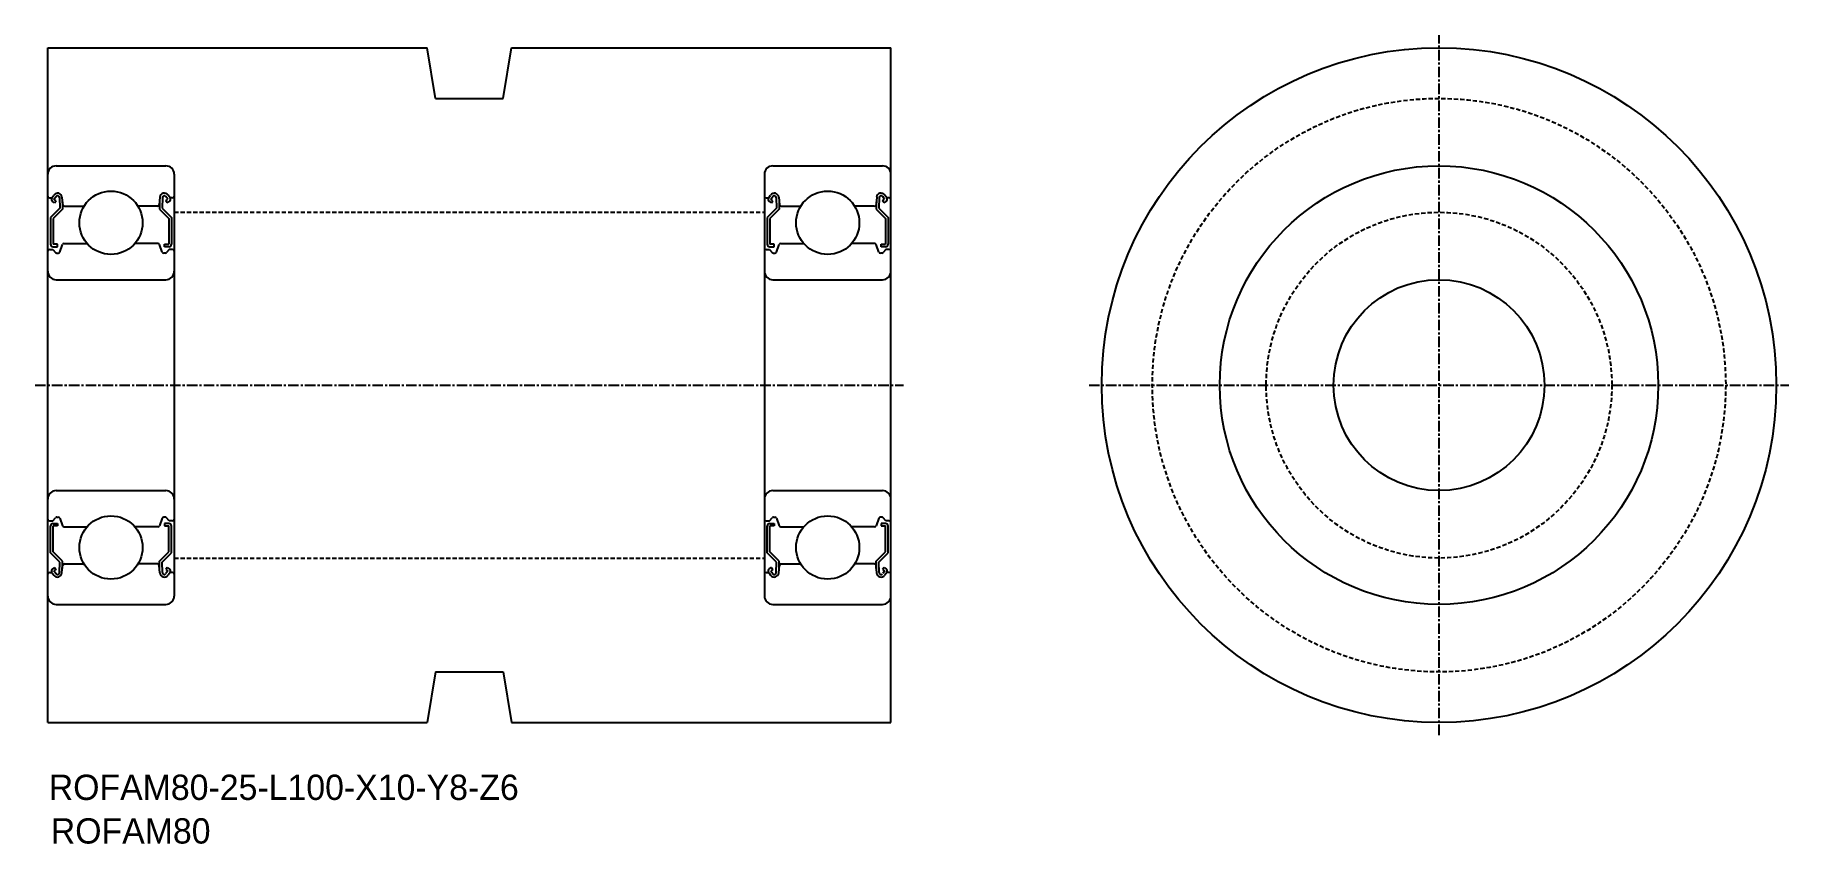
# Model space of a CAD drawing. Extents: x 25 to 233, y -29 to 67.
import ezdxf

# ---------------------------------------------------------------- set-up
doc = ezdxf.new("R2010")
doc.units = 0
doc.linetypes.add('CENTER', pattern=[2, 1.25, -0.25, 0.25, -0.25])
doc.linetypes.add('DASHED', pattern=[0.75, 0.5, -0.25])
doc.layers.get('0').update_dxf_attribs({"linetype": 'CONTINUOUS'})
doc.layers.add('CENTER', color=1, linetype='CENTER')

msp = doc.modelspace()

# ---------------------------------------------------------------- linework, layer by layer
at = {"color": 7, "linetype": 'CONTINUOUS'}
for p, q in [((26.37, -14.15), (26.37, 65.85)), ((26.37, 65.85), (71.37, 65.85)), ((72.37, 59.85), (71.37, 65.85)), ((80.37, 59.85), (81.37, 65.85)), ((81.37, 65.85), (126.37, 65.85)), ((126.37, -14.15), (126.37, 65.85)), ((72.37, 59.85), (80.37, 59.85)), ((72.37, -8.15), (71.37, -14.15)), ((72.37, -8.15), (80.37, -8.15)), ((80.37, -8.15), (81.37, -14.15)), ((26.37, -14.15), (71.37, -14.15)), ((81.37, -14.15), (126.37, -14.15))]:
    msp.add_line(p, q, dxfattribs=at)
at = {"color": 3}
for p, q in [((27.37, 51.85), (40.37, 51.85)), ((41.37, 50.85), (41.37, 0.85)), ((111.37, 50.85), (111.37, 0.85)), ((112.37, 51.85), (125.37, 51.85)), ((26.57, 48.05), (26.87, 48.05)), ((26.87, 48.05), (27.1, 48.38)), ((27.11, 47.88), (27.35, 48.21)), ((27.36, 47.71), (27.11, 47.88)), ((27.76, 48.09), (27.81, 46.83)), ((28.06, 48.12), (28.14, 47.24)), ((39.68, 48.12), (39.6, 47.24)), ((39.97, 48.09), (39.93, 46.83)), ((40.38, 47.71), (40.62, 47.88)), ((40.62, 47.88), (40.39, 48.21)), ((40.87, 48.05), (40.64, 48.38)), ((41.17, 48.05), (40.87, 48.05)), ((111.57, 48.05), (111.87, 48.05)), ((111.87, 48.05), (112.1, 48.38)), ((112.11, 47.88), (112.35, 48.21)), ((112.36, 47.71), (112.11, 47.88)), ((112.76, 48.09), (112.81, 46.83)), ((113.06, 48.12), (113.14, 47.24)), ((124.68, 48.12), (124.6, 47.24)), ((124.97, 48.09), (124.93, 46.83)), ((125.38, 47.71), (125.62, 47.88)), ((125.62, 47.88), (125.39, 48.21)), ((125.87, 48.05), (125.64, 48.38)), ((126.17, 48.05), (125.87, 48.05)), ((27.81, 46.83), (26.71, 45.73)), ((27.19, 47.46), (26.94, 47.63)), ((28.11, 46.7), (27.01, 45.6)), ((27.19, 47.46), (27.36, 47.71)), ((28.11, 47.57), (28.11, 46.7)), ((28.34, 47.05), (30.67, 47.05)), ((39.4, 47.05), (37.07, 47.05)), ((39.63, 47.57), (39.63, 46.7)), ((39.63, 46.7), (40.73, 45.6)), ((39.93, 46.83), (41.03, 45.73)), ((40.55, 47.46), (40.38, 47.71)), ((40.55, 47.46), (40.79, 47.63)), ((112.81, 46.83), (111.71, 45.73)), ((112.19, 47.46), (111.94, 47.63)), ((113.11, 46.7), (112.01, 45.6)), ((112.19, 47.46), (112.36, 47.71)), ((113.11, 47.57), (113.11, 46.7)), ((113.34, 47.05), (115.67, 47.05)), ((124.4, 47.05), (122.07, 47.05)), ((124.63, 47.57), (124.63, 46.7)), ((124.63, 46.7), (125.73, 45.6)), ((124.93, 46.83), (126.03, 45.73)), ((125.55, 47.46), (125.38, 47.71)), ((125.55, 47.46), (125.79, 47.63)), ((26.71, 45.73), (26.71, 42.55)), ((27.01, 45.6), (27.01, 42.55)), ((40.73, 45.6), (40.73, 42.55)), ((41.03, 45.73), (41.03, 42.55)), ((111.71, 45.73), (111.71, 42.55)), ((112.01, 45.6), (112.01, 42.55)), ((125.73, 45.6), (125.73, 42.55)), ((126.03, 45.73), (126.03, 42.55)), ((26.57, 41.95), (26.97, 41.95)), ((26.97, 41.95), (27.29, 41.57)), ((27.53, 42.55), (27.01, 42.55)), ((27.01, 42.25), (27.53, 42.25)), ((27.53, 42.25), (27.53, 42.55)), ((27.8, 41.63), (28.13, 42.52)), ((28.31, 42.65), (31.03, 42.65)), ((39.42, 42.65), (36.71, 42.65)), ((39.93, 41.63), (39.61, 42.52)), ((40.21, 42.25), (40.21, 42.55)), ((40.21, 42.55), (40.73, 42.55)), ((40.73, 42.25), (40.21, 42.25)), ((40.77, 41.95), (40.45, 41.57)), ((41.17, 41.95), (40.77, 41.95)), ((111.57, 41.95), (111.97, 41.95)), ((111.97, 41.95), (112.29, 41.57)), ((112.53, 42.55), (112.01, 42.55)), ((112.01, 42.25), (112.53, 42.25)), ((112.53, 42.25), (112.53, 42.55)), ((112.8, 41.63), (113.13, 42.52)), ((113.31, 42.65), (116.03, 42.65)), ((124.42, 42.65), (121.71, 42.65)), ((124.93, 41.63), (124.61, 42.52)), ((125.21, 42.25), (125.21, 42.55)), ((125.21, 42.55), (125.73, 42.55)), ((125.73, 42.25), (125.21, 42.25)), ((125.77, 41.95), (125.45, 41.57)), ((126.17, 41.95), (125.77, 41.95)), ((27.44, 41.5), (27.61, 41.5)), ((40.3, 41.5), (40.12, 41.5)), ((112.44, 41.5), (112.61, 41.5)), ((125.3, 41.5), (125.12, 41.5)), ((27.37, 38.35), (40.37, 38.35)), ((112.37, 38.35), (125.37, 38.35)), ((27.37, 13.35), (40.37, 13.35)), ((112.37, 13.35), (125.37, 13.35)), ((26.57, 9.75), (26.97, 9.75)), ((26.71, 5.98), (26.71, 9.15)), ((26.97, 9.75), (27.29, 10.13)), ((27.01, 9.45), (27.53, 9.45)), ((27.01, 6.1), (27.01, 9.15)), ((27.53, 9.15), (27.01, 9.15)), ((27.44, 10.2), (27.61, 10.2)), ((27.53, 9.45), (27.53, 9.15)), ((27.8, 10.07), (28.13, 9.18)), ((28.31, 9.05), (31.03, 9.05)), ((39.42, 9.05), (36.71, 9.05)), ((39.93, 10.07), (39.61, 9.18)), ((40.3, 10.2), (40.12, 10.2)), ((40.21, 9.45), (40.21, 9.15)), ((40.73, 9.45), (40.21, 9.45)), ((40.21, 9.15), (40.73, 9.15)), ((40.77, 9.75), (40.45, 10.13)), ((40.73, 6.1), (40.73, 9.15)), ((41.17, 9.75), (40.77, 9.75)), ((41.03, 5.98), (41.03, 9.15)), ((111.57, 9.75), (111.97, 9.75)), ((111.71, 5.98), (111.71, 9.15)), ((111.97, 9.75), (112.29, 10.13)), ((112.01, 9.45), (112.53, 9.45)), ((112.01, 6.1), (112.01, 9.15)), ((112.53, 9.15), (112.01, 9.15)), ((112.44, 10.2), (112.61, 10.2)), ((112.53, 9.45), (112.53, 9.15)), ((112.8, 10.07), (113.13, 9.18)), ((113.31, 9.05), (116.03, 9.05)), ((124.42, 9.05), (121.71, 9.05)), ((124.93, 10.07), (124.61, 9.18)), ((125.3, 10.2), (125.12, 10.2)), ((125.21, 9.45), (125.21, 9.15)), ((125.73, 9.45), (125.21, 9.45)), ((125.21, 9.15), (125.73, 9.15)), ((125.77, 9.75), (125.45, 10.13)), ((125.73, 6.1), (125.73, 9.15)), ((126.17, 9.75), (125.77, 9.75)), ((126.03, 5.98), (126.03, 9.15)), ((27.81, 4.88), (26.71, 5.98)), ((27.19, 4.24), (26.94, 4.07)), ((28.11, 5), (27.01, 6.1)), ((27.19, 4.24), (27.36, 4)), ((27.76, 3.62), (27.81, 4.88)), ((28.06, 3.58), (28.14, 4.47)), ((28.11, 4.13), (28.11, 5)), ((28.34, 4.65), (30.67, 4.65)), ((39.4, 4.65), (37.07, 4.65)), ((39.68, 3.58), (39.6, 4.47)), ((39.63, 5), (40.73, 6.1)), ((39.63, 4.13), (39.63, 5)), ((39.93, 4.88), (41.03, 5.98)), ((39.97, 3.62), (39.93, 4.88)), ((40.55, 4.24), (40.38, 4)), ((40.55, 4.24), (40.79, 4.07)), ((112.81, 4.88), (111.71, 5.98)), ((112.19, 4.24), (111.94, 4.07)), ((113.11, 5), (112.01, 6.1)), ((112.19, 4.24), (112.36, 4)), ((112.76, 3.62), (112.81, 4.88)), ((113.06, 3.58), (113.14, 4.47)), ((113.11, 4.13), (113.11, 5)), ((113.34, 4.65), (115.67, 4.65)), ((124.4, 4.65), (122.07, 4.65)), ((124.68, 3.58), (124.6, 4.47)), ((124.63, 5), (125.73, 6.1)), ((124.63, 4.13), (124.63, 5)), ((124.93, 4.88), (126.03, 5.98)), ((124.97, 3.62), (124.93, 4.88)), ((125.55, 4.24), (125.38, 4)), ((125.55, 4.24), (125.79, 4.07)), ((26.57, 3.65), (26.87, 3.65)), ((26.87, 3.65), (27.1, 3.32)), ((27.36, 4), (27.11, 3.82)), ((27.11, 3.82), (27.35, 3.5)), ((40.38, 4), (40.62, 3.82)), ((40.62, 3.82), (40.39, 3.5)), ((40.87, 3.65), (40.64, 3.32)), ((41.17, 3.65), (40.87, 3.65)), ((111.57, 3.65), (111.87, 3.65)), ((111.87, 3.65), (112.1, 3.32)), ((112.36, 4), (112.11, 3.82)), ((112.11, 3.82), (112.35, 3.5)), ((125.38, 4), (125.62, 3.82)), ((125.62, 3.82), (125.39, 3.5)), ((125.87, 3.65), (125.64, 3.32)), ((126.17, 3.65), (125.87, 3.65)), ((27.37, -0.15), (40.37, -0.15)), ((112.37, -0.15), (125.37, -0.15))]:
    msp.add_line(p, q, dxfattribs=at)
at = {"color": 3, "linetype": 'DASHED'}
for p, q in [((41.37, 46.35), (111.37, 46.35)), ((41.37, 5.35), (111.37, 5.35))]:
    msp.add_line(p, q, dxfattribs=at)
at = {"color": 7, "linetype": 'CONTINUOUS'}
for radius in [40, 26, 12.5]:
    msp.add_circle((191.37, 25.85), radius, dxfattribs=at)
at = {"color": 3, "linetype": 'DASHED'}
for radius in [34, 20.5]:
    msp.add_circle((191.37, 25.85), radius, dxfattribs=at)
at = {"color": 3}
for centre in [(33.87, 45.1), (118.87, 45.1), (33.87, 6.6), (118.87, 6.6)]:
    msp.add_circle(centre, 3.75, dxfattribs=at)
for centre, radius, start, end in [((27.37, 50.85), 1, 90, 180), ((40.37, 50.85), 1, 0, 90), ((112.37, 50.85), 1, 90, 180), ((125.37, 50.85), 1, 0, 90), ((26.57, 48.25), 0.2, 180, 270), ((27.11, 47.88), 0.3, 144.9356, 235.0377), ((27.53, 48.08), 0.53, 5.0651, 144.9356), ((27.53, 48.08), 0.23, 2.1311, 144.9356), ((40.2, 48.08), 0.53, 35.0644, 174.9349), ((40.2, 48.08), 0.23, 35.0644, 177.8689), ((40.62, 47.88), 0.3, 304.9623, 35.0644), ((41.17, 48.25), 0.2, 270, 0), ((111.57, 48.25), 0.2, 180, 270), ((112.11, 47.88), 0.3, 144.9356, 235.0377), ((112.53, 48.08), 0.53, 5.0651, 144.9356), ((112.53, 48.08), 0.23, 2.1311, 144.9356), ((125.2, 48.08), 0.53, 35.0644, 174.9349), ((125.2, 48.08), 0.23, 35.0644, 177.8689), ((125.62, 47.88), 0.3, 304.9623, 35.0644), ((126.17, 48.25), 0.2, 270, 0), ((28.34, 47.25), 0.2, 185.0651, 270), ((39.4, 47.25), 0.2, 270, 354.9349), ((113.34, 47.25), 0.2, 185.0651, 270), ((124.4, 47.25), 0.2, 270, 354.9349), ((26.57, 41.75), 0.2, 90, 180), ((27.01, 42.55), 0.3, 180, 270), ((27.61, 41.7), 0.2, 270, 339.9703), ((28.31, 42.45), 0.2, 90, 159.9703), ((39.42, 42.45), 0.2, 20.0297, 90), ((40.12, 41.7), 0.2, 200.0297, 270), ((40.73, 42.55), 0.3, 270, 0), ((41.17, 41.75), 0.2, 0, 90), ((111.57, 41.75), 0.2, 90, 180), ((112.01, 42.55), 0.3, 180, 270), ((112.61, 41.7), 0.2, 270, 339.9703), ((113.31, 42.45), 0.2, 90, 159.9703), ((124.42, 42.45), 0.2, 20.0297, 90), ((125.12, 41.7), 0.2, 200.0297, 270), ((125.73, 42.55), 0.3, 270, 0), ((126.17, 41.75), 0.2, 0, 90), ((27.44, 41.7), 0.2, 219.9991, 270), ((40.3, 41.7), 0.2, 270, 320.0009), ((112.44, 41.7), 0.2, 219.9991, 270), ((125.3, 41.7), 0.2, 270, 320.0009), ((27.37, 39.35), 1, 180, 270), ((40.37, 39.35), 1, 270, 0), ((112.37, 39.35), 1, 180, 270), ((125.37, 39.35), 1, 270, 0), ((27.37, 12.35), 1, 90, 180), ((40.37, 12.35), 1, 0, 90), ((112.37, 12.35), 1, 90, 180), ((125.37, 12.35), 1, 0, 90), ((26.57, 9.95), 0.2, 180, 270), ((27.01, 9.15), 0.3, 90, 180), ((27.44, 10), 0.2, 90, 140.0009), ((27.61, 10), 0.2, 20.0297, 90), ((28.31, 9.25), 0.2, 200.0297, 270), ((39.42, 9.25), 0.2, 270, 339.9703), ((40.12, 10), 0.2, 90, 159.9703), ((40.3, 10), 0.2, 39.9991, 90), ((40.73, 9.15), 0.3, 0, 90), ((41.17, 9.95), 0.2, 270, 0), ((111.57, 9.95), 0.2, 180, 270), ((112.01, 9.15), 0.3, 90, 180), ((112.44, 10), 0.2, 90, 140.0009), ((112.61, 10), 0.2, 20.0297, 90), ((113.31, 9.25), 0.2, 200.0297, 270), ((124.42, 9.25), 0.2, 270, 339.9703), ((125.12, 10), 0.2, 90, 159.9703), ((125.3, 10), 0.2, 39.9991, 90), ((125.73, 9.15), 0.3, 0, 90), ((126.17, 9.95), 0.2, 270, 0), ((28.34, 4.45), 0.2, 90, 174.9349), ((39.4, 4.45), 0.2, 5.0651, 90), ((113.34, 4.45), 0.2, 90, 174.9349), ((124.4, 4.45), 0.2, 5.0651, 90), ((26.57, 3.45), 0.2, 90, 180), ((27.11, 3.83), 0.3, 124.9623, 215.0644), ((27.53, 3.63), 0.53, 215.0644, 354.9349), ((27.53, 3.63), 0.23, 215.0644, 357.8689), ((40.2, 3.63), 0.53, 185.0651, 324.9356), ((40.2, 3.63), 0.23, 182.1311, 324.9356), ((40.62, 3.83), 0.3, 324.9356, 55.0377), ((41.17, 3.45), 0.2, 0, 90), ((111.57, 3.45), 0.2, 90, 180), ((112.11, 3.83), 0.3, 124.9623, 215.0644), ((112.53, 3.63), 0.53, 215.0644, 354.9349), ((112.53, 3.63), 0.23, 215.0644, 357.8689), ((125.2, 3.63), 0.53, 185.0651, 324.9356), ((125.2, 3.63), 0.23, 182.1311, 324.9356), ((125.62, 3.83), 0.3, 324.9356, 55.0377), ((126.17, 3.45), 0.2, 0, 90), ((27.37, 0.85), 1, 180, 270), ((40.37, 0.85), 1, 270, 0), ((112.37, 0.85), 1, 180, 270), ((125.37, 0.85), 1, 270, 0)]:
    msp.add_arc(centre, radius, start, end, dxfattribs=at)
at = {"layer": 'CENTER', "color": 1, "linetype": 'CENTER'}
for p, q in [((191.37, -15.65), (191.37, 67.35)), ((24.87, 25.85), (127.87, 25.85)), ((149.87, 25.85), (232.87, 25.85))]:
    msp.add_line(p, q, dxfattribs=at)

# ---------------------------------------------------------------- texts
at = {"color": 7, "linetype": 'CONTINUOUS'}
for s, p in [('ROFAM80-25-L100-X10-Y8-Z6', (26.49, -23.33)), ('ROFAM80', (26.73, -28.5))]:
    msp.add_text(s, height=3, dxfattribs=at).set_placement(p)

doc.saveas('drawing.dxf')
